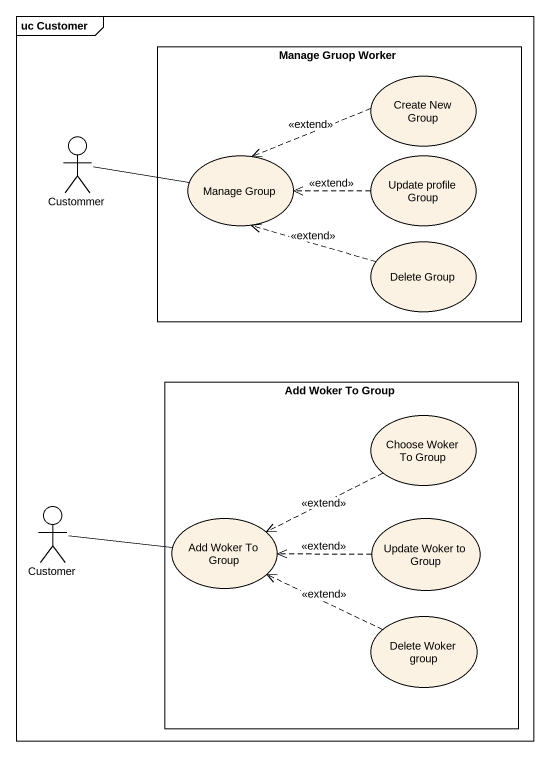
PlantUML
@startuml
mainframe uc Customer
rectangle "Manage Gruop Worker" as Manage_Gruop_Worker {
  usecase "Create New Group" as Create_New_Group
  usecase "Manage Group" as Manage_Group
  usecase "Update profile Group" as Update_profile_Group
  usecase "Delete Group" as Delete_Group
}
actor Custommer
rectangle "Add Woker To Group" as Add_Woker_To_Group {
  usecase "Choose Woker To Group" as Choose_Woker_To_Group
  usecase "Add Woker To Group" as Add_Woker_To_Group_2
  usecase "Update Woker to Group" as Update_Woker_to_Group
  usecase "Delete Woker group" as Delete_Woker_group
}
actor Customer
Create_New_Group .left.> Manage_Group : <<extend>>
Custommer -right- Manage_Group
Update_profile_Group .left.> Manage_Group : <<extend>>
Delete_Group .left.> Manage_Group : <<extend>>
Choose_Woker_To_Group .left.> Add_Woker_To_Group_2 : <<extend>>
Customer -right- Add_Woker_To_Group_2
Update_Woker_to_Group .left.> Add_Woker_To_Group_2 : <<extend>>
Delete_Woker_group .left.> Add_Woker_To_Group_2 : <<extend>>
@enduml
